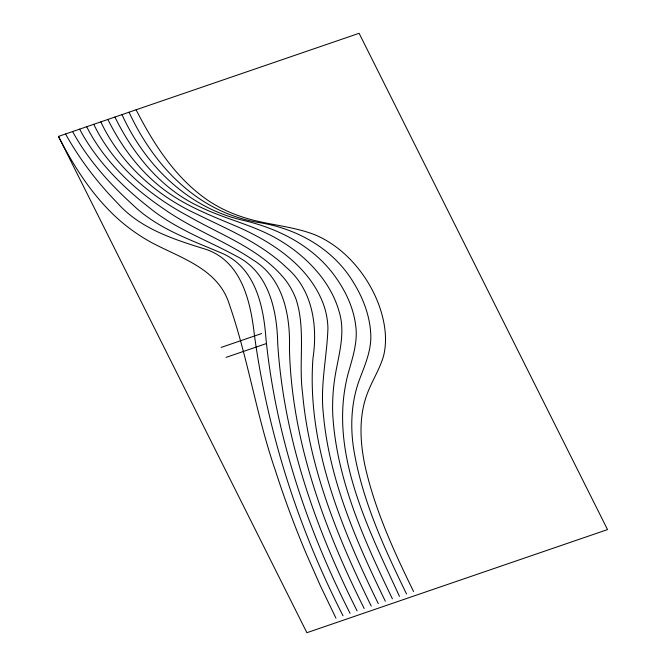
<?xml version="1.0" encoding="UTF-8"?>
<svg xmlns="http://www.w3.org/2000/svg" width="666" height="666" viewBox="0 0 666 666"><rect width="100%" height="100%" fill="white"/><g stroke="black" fill="none" stroke-linecap="round" stroke-linejoin="round"><path stroke-width="1" d="M58.483 136.405L359.107 33.3L607.517 529.595L306.893 632.7L58.483 136.405C73.893 166.666 92.532 195.879 117.907 218.806A187.954 155.27 -0.3 0 0 151.282 242.424C180.761 258.183 218.556 268.681 229.429 304.645C248.143 358.766 256.535 415.892 275.241 470.071A1394.271 1151.805 -0.3 0 0 306.377 554.045L320.155 585.289L335.947 618.165M221.154 347.419L261.596 333.549M226.14 357.367L266.575 343.498M136.097 109.782C153.688 144.172 175.483 178.113 207.867 200.308A129.187 106.718 -0.3 0 0 242.432 216.999C265.917 224.85 291.159 225.707 314.344 234.549C335.722 243.356 353.246 259.765 365.817 278.946A174.933 144.514 -0.3 0 1 378.846 304.77C384.623 320.746 387.654 338.311 383.766 355.103C380.386 367.857 373.093 379.037 368.231 391.217C358.574 414.585 359.848 440.701 364.826 465.01C374.633 509.365 393.714 550.932 413.569 591.55M129.046 112.204C154.354 166.691 198.102 212.521 259.307 222.61C297.66 228.679 334.141 249.342 354.062 283.458C363.137 298.385 369.555 315.218 370.671 332.759C371.953 348.793 365.484 363.811 359.906 378.438C351.457 400.499 350.1 424.642 353.504 447.877C361.746 499.425 383.882 547.385 406.518 593.964M121.986 114.627C145.03 165.285 188.112 208.025 243.523 220.413C280.22 228.971 315.859 247.585 337.262 279.562C346.786 293.44 353.788 309.315 355.777 326.132C357.892 342.357 352.472 358.075 348.168 373.468C327.647 450.799 368.132 528.055 399.458 596.386M114.927 117.049C133.225 154.329 160.964 188.703 199.284 206.552C225.591 219.447 255.003 225.183 280.145 240.593A164.202 135.648 -0.3 0 1 302.297 256.66C319.114 271.37 333.158 290.085 339.194 311.838C345.945 333.974 338.087 356.485 334.74 378.421A279.379 230.794 -0.3 0 0 332.784 415.109C336.721 480.236 364.46 540.892 392.399 598.809M107.875 119.464C123.385 150.741 145.846 179.312 175.866 197.752C195.429 210.023 217.183 217.99 238.286 227.123C273.909 242.907 310.181 267.199 323.884 305.453A111.605 92.199 -0.3 0 1 327.93 328.313C326.973 356.651 320.196 384.748 323.285 413.236C329.062 479.72 356.476 541.899 385.348 601.232M100.816 121.886C120.213 162.945 155.286 194.847 196.179 213.828C227.73 229.32 261.189 243.132 286.88 267.882C312.862 290.318 317.824 326.323 312.937 358.558C306.693 444.913 341.109 527.688 378.288 603.646M93.764 124.309C113.403 165.068 149.226 195.338 188.586 216.275C221.895 235.556 260.872 249.084 285.572 280.136A98.143 81.077 -0.3 0 1 296.179 299.592C305.861 329.92 298.435 362.329 302.589 393.456C309.224 468.414 338.32 539.177 371.237 606.068M86.705 126.723C104.021 161.147 132.942 188.228 164.619 209.44C192.582 229.079 225.066 240.934 253.288 260.098C283.533 278.604 290.443 315.817 289.452 348.618C291.525 440.001 323.659 527.614 364.177 608.491M79.645 129.146C95.996 160.273 121.395 185.714 148.834 207.243C174.958 228.813 207.176 240.068 236.488 256.202C269.014 272.336 277.073 310.556 277.714 343.656C283.666 437.387 315.043 527.572 357.118 610.905M72.594 131.568C87.912 159.54 109.49 183.749 133.058 205.045C157.284 228.455 189.427 239.344 219.697 252.314C254.97 265.959 263.478 304.978 265.967 338.686C275.649 434.698 306.485 527.522 350.066 613.328M65.534 133.983C79.562 159.116 97.169 182.276 117.274 202.847C139.569 228.03 171.836 238.736 202.897 248.418C240.576 259.032 250.341 299.633 254.229 333.716C267.491 431.959 297.977 527.464 343.007 615.75"/></g></svg>
